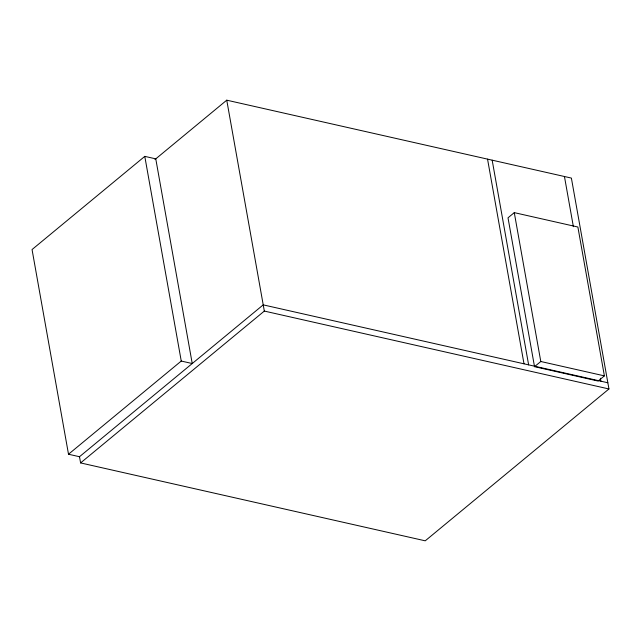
<?xml version="1.0" encoding="UTF-8"?>
<svg xmlns="http://www.w3.org/2000/svg" width="641" height="641" viewBox="0 0 641 641"><rect width="100%" height="100%" fill="white"/><g stroke="black" fill="none" stroke-linecap="round" stroke-linejoin="round"><path stroke-width="0.96" d="M68.507 454.237L181.251 361.051L192.236 363.535L155.771 158.856L144.786 156.372L32.05 249.549L68.507 454.237L79.5 456.721L263.219 304.868L607.844 382.765M154.97 159.521L226.754 100.18L571.387 178.078L608.95 388.967L425.231 540.82L80.598 462.922L79.5 456.721M80.598 462.922L264.324 311.069L608.95 388.967M514.274 212.636L508.009 217.82L534.522 366.676L598.133 381.058L604.391 375.874L577.878 227.018L514.274 212.636L540.788 361.5L534.522 366.676M540.788 361.5L604.391 375.874M564.449 176.507L573.383 226.698M600.377 378.246L600.905 381.195M492.168 160.17L528.625 364.857M487.545 159.128L524.001 363.816M226.754 100.18L264.324 311.069M144.786 156.372L181.251 361.051"/></g></svg>
